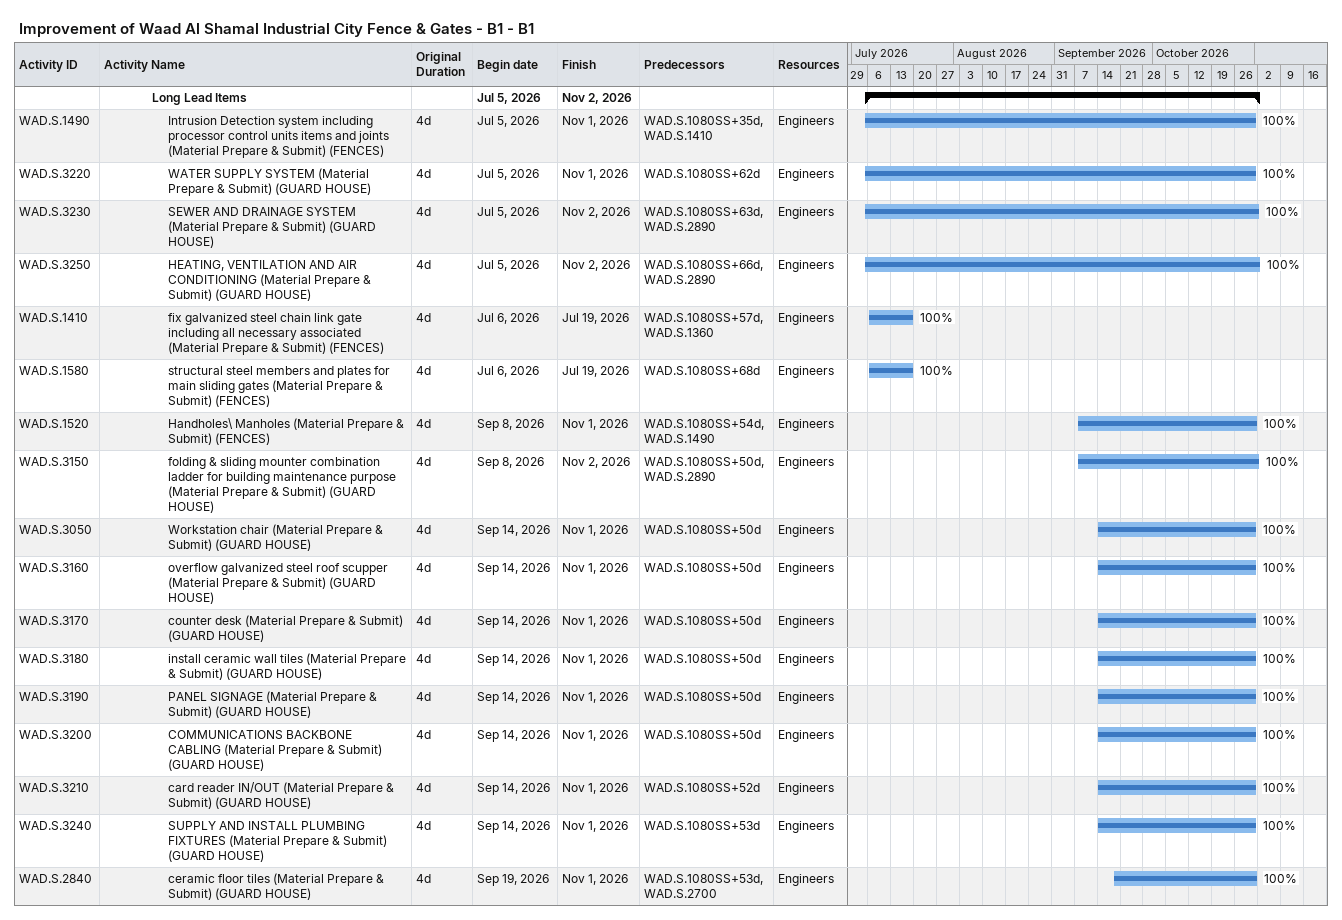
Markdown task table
Improvement of Waad Al Shamal Industrial City Fence & Gates - B1 - B1

| ID | Level | Task | Original duration | Start | Finish | Predecessors | Resources | % complete |
|---|---|---|---|---|---|---|---|---|
|  | 4 | **Long Lead Items** |  | 2026-07-05 | 2026-11-02 |  |  |  |
| WAD.S.1490 | 5 | Intrusion Detection system including processor control units items and joints (Material Prepare & Submit) (FENCES) | 4d | 2026-07-05 | 2026-11-01 | WAD.S.1080SS+35d, WAD.S.1410 | Engineers | 100 |
| WAD.S.3220 | 5 | WATER SUPPLY SYSTEM (Material Prepare & Submit) (GUARD HOUSE) | 4d | 2026-07-05 | 2026-11-01 | WAD.S.1080SS+62d | Engineers | 100 |
| WAD.S.3230 | 5 | SEWER AND DRAINAGE SYSTEM (Material Prepare & Submit) (GUARD HOUSE) | 4d | 2026-07-05 | 2026-11-02 | WAD.S.1080SS+63d, WAD.S.2890 | Engineers | 100 |
| WAD.S.3250 | 5 | HEATING, VENTILATION AND AIR CONDITIONING (Material Prepare & Submit) (GUARD HOUSE) | 4d | 2026-07-05 | 2026-11-02 | WAD.S.1080SS+66d, WAD.S.2890 | Engineers | 100 |
| WAD.S.1410 | 5 | fix galvanized steel chain link gate including all necessary associated (Material Prepare & Submit) (FENCES) | 4d | 2026-07-06 | 2026-07-19 | WAD.S.1080SS+57d, WAD.S.1360 | Engineers | 100 |
| WAD.S.1580 | 5 | structural steel members and plates for main sliding gates (Material Prepare & Submit) (FENCES) | 4d | 2026-07-06 | 2026-07-19 | WAD.S.1080SS+68d | Engineers | 100 |
| WAD.S.1520 | 5 | Handholes\ Manholes (Material Prepare & Submit) (FENCES) | 4d | 2026-09-08 | 2026-11-01 | WAD.S.1080SS+54d, WAD.S.1490 | Engineers | 100 |
| WAD.S.3150 | 5 | folding & sliding mounter combination ladder for building maintenance purpose (Material Prepare & Submit) (GUARD HOUSE) | 4d | 2026-09-08 | 2026-11-02 | WAD.S.1080SS+50d, WAD.S.2890 | Engineers | 100 |
| WAD.S.3050 | 5 | Workstation chair (Material Prepare & Submit) (GUARD HOUSE) | 4d | 2026-09-14 | 2026-11-01 | WAD.S.1080SS+50d | Engineers | 100 |
| WAD.S.3160 | 5 | overflow galvanized steel roof scupper (Material Prepare & Submit) (GUARD HOUSE) | 4d | 2026-09-14 | 2026-11-01 | WAD.S.1080SS+50d | Engineers | 100 |
| WAD.S.3170 | 5 | counter desk (Material Prepare & Submit) (GUARD HOUSE) | 4d | 2026-09-14 | 2026-11-01 | WAD.S.1080SS+50d | Engineers | 100 |
| WAD.S.3180 | 5 | install ceramic wall tiles (Material Prepare & Submit) (GUARD HOUSE) | 4d | 2026-09-14 | 2026-11-01 | WAD.S.1080SS+50d | Engineers | 100 |
| WAD.S.3190 | 5 | PANEL SIGNAGE (Material Prepare & Submit) (GUARD HOUSE) | 4d | 2026-09-14 | 2026-11-01 | WAD.S.1080SS+50d | Engineers | 100 |
| WAD.S.3200 | 5 | COMMUNICATIONS BACKBONE CABLING (Material Prepare & Submit) (GUARD HOUSE) | 4d | 2026-09-14 | 2026-11-01 | WAD.S.1080SS+50d | Engineers | 100 |
| WAD.S.3210 | 5 | card reader IN/OUT (Material Prepare & Submit) (GUARD HOUSE) | 4d | 2026-09-14 | 2026-11-01 | WAD.S.1080SS+52d | Engineers | 100 |
| WAD.S.3240 | 5 | SUPPLY AND INSTALL PLUMBING FIXTURES (Material Prepare & Submit) (GUARD HOUSE) | 4d | 2026-09-14 | 2026-11-01 | WAD.S.1080SS+53d | Engineers | 100 |
| WAD.S.2840 | 5 | ceramic floor tiles (Material Prepare & Submit) (GUARD HOUSE) | 4d | 2026-09-19 | 2026-11-01 | WAD.S.1080SS+53d, WAD.S.2700 | Engineers | 100 |
